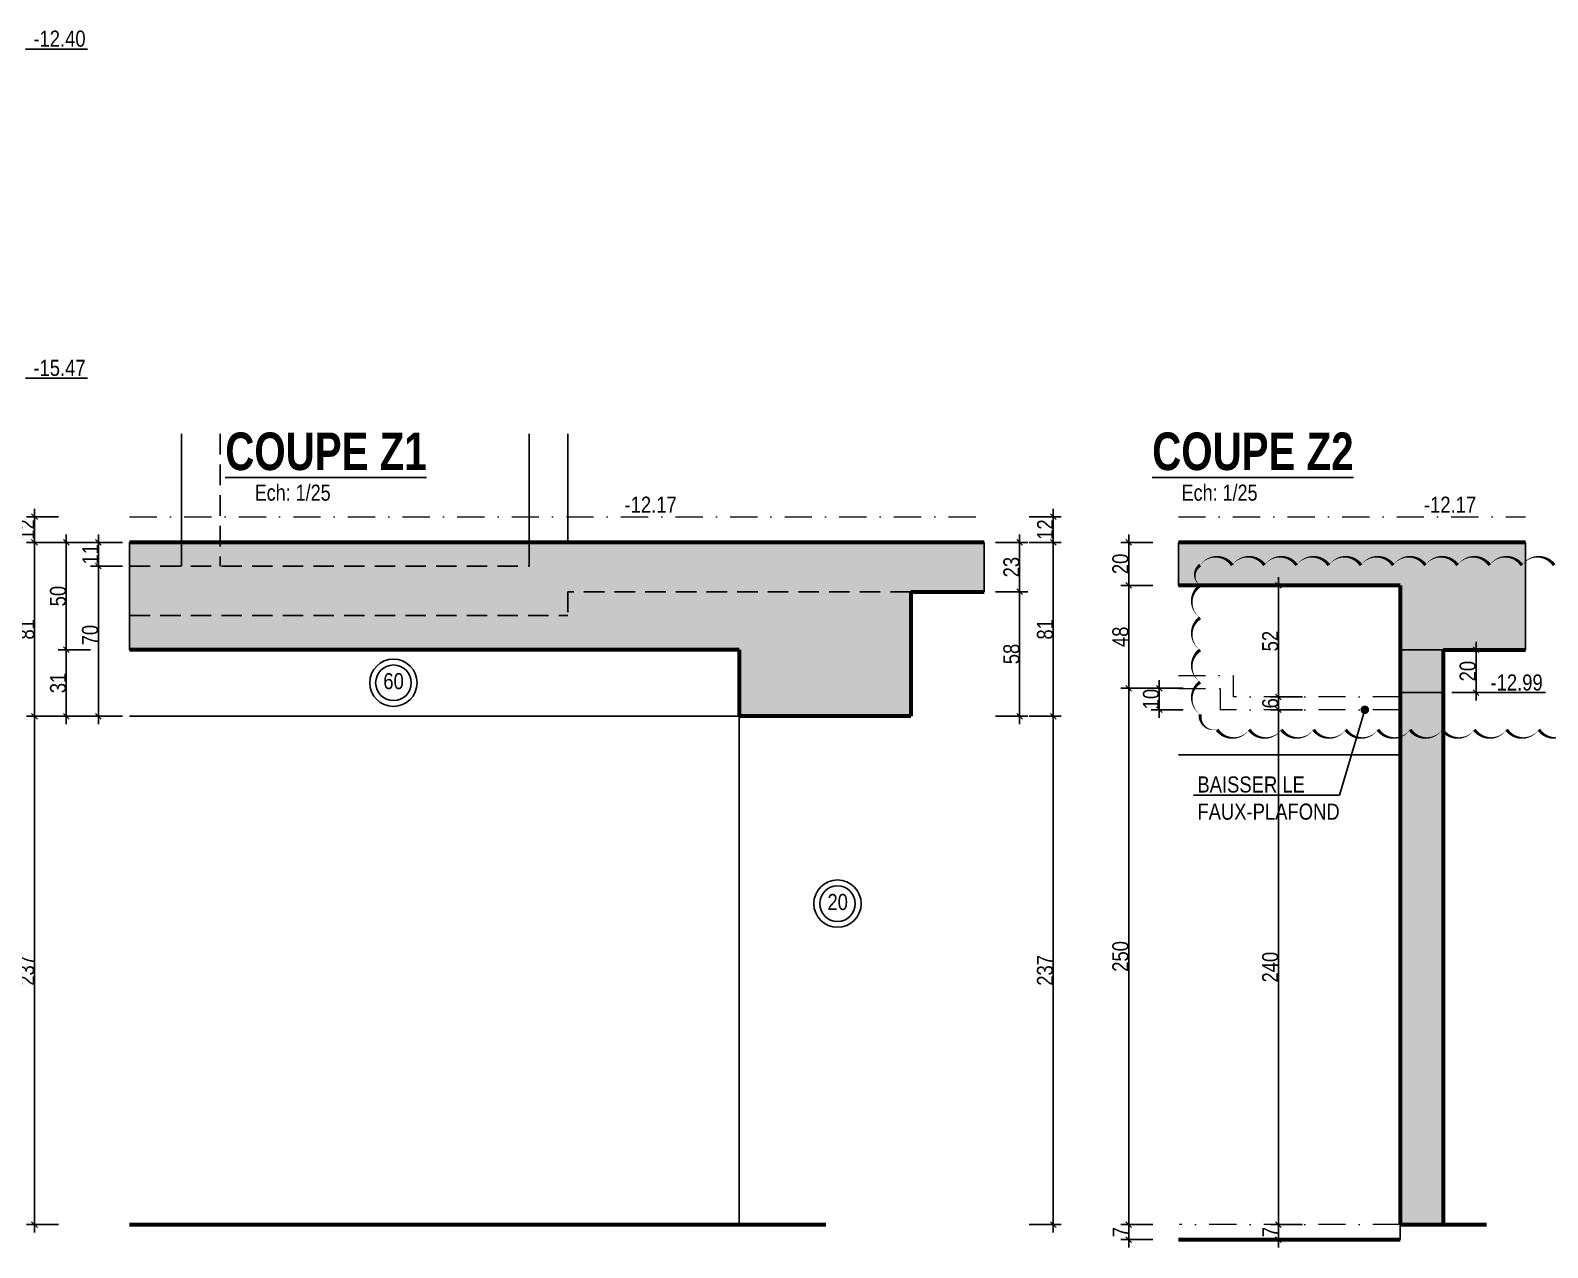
# Model space of a CAD drawing. Header units: millimetres. Extents: x -22 to 27383, y -3644 to 590.
# Drawn here: x 18424 to 19839, y -3592 to -2456 of the extents above; entities that cross this region are included whole.
import ezdxf
from ezdxf.enums import TextEntityAlignment as Align

# ---------------------------------------------------------------- set-up
doc = ezdxf.new("R2010")
doc.units = ezdxf.units.MM
doc.linetypes.add('CACHEX2', pattern=[19.05, 12.7, -6.35])
doc.linetypes.add('TIRETPTX2', pattern=[50.8, 25.4, -12.7, 0, -12.7])
for name, color, linetype in [('01_cote_gen', 4, 'Continuous'), ('01_linteaux', 2, 'Continuous'), ('01_poch_BN', 9, 'Continuous'), ('01_resv', 32, 'Continuous'), ('01_texte', 230, 'Continuous'), ('AA_COTES', 2, 'Continuous')]:
    doc.layers.add(name, color=color, linetype=linetype)
doc.layers.add('01_murs_coup', color=5, linetype='Continuous', lineweight=60)
doc.layers.add('01_tram_axes', color=2, linetype='TIRETPTX2', lineweight=9)
doc.styles.add('ARIAL NA', font='ARIALN.TTF')
doc.styles.add('impact', font='impact.ttf')
doc.styles.add('MATTE_TXT', font='arial.ttf')
doc.styles.add('STYLE2', font='ARIALN.TTF')
doc.dimstyles.new('JB25', dxfattribs={"dimscale": 0.1, "dimtxt": 150, "dimasz": 15, "dimexe": 0.1, "dimexo": 0.1, "dimgap": 0.09, "dimtad": 1, "dimdec": 1, "dimlfac": 0.5, "dimdsep": 46, "dimtxsty": 'STYLE2', "dimblk1": 'BOND_G', "dimblk2": 'BOND_D', "dimsah": 1, "dimcen": 1.5, "dimdle": 0.01, "dimse1": 1, "dimse2": 1, "dimclrd": 4, "dimclre": 2, "dimclrt": 6, "dimazin": 2, "dimtfac": 2.333333, "dimtdec": 1, "dimtix": 1, "dimtmove": 2, "dimatfit": 3, "dimldrblk": 'BOND_G', "dimfxl": 1, "dimtolj": 1, "dimtzin": 0, "dimarcsym": 0})

# ---------------------------------------------------------------- blocks, each defined once
blk = doc.blocks.new('BOND_G')
at = {"layer": 'AA_COTES', "color": 0}
for p, q in [((0, -5), (0, 15)), ((5, 0), (-5, 0)), ((1.77, 1.77), (-1.77, -1.77))]:
    blk.add_line(p, q, dxfattribs=at)
blk = doc.blocks.new('BOND_D')
at = {"layer": 'AA_COTES', "color": 0}
for p, q in [((5, 0), (-5, 0)), ((-1.77, -1.77), (1.77, 1.77)), ((0, 5), (0, -15))]:
    blk.add_line(p, q, dxfattribs=at)
blk = doc.blocks.new('*D2018')
at = {"layer": '01_cote_gen', "color": 4, "lineweight": -2, "transparency": 16777216}
blk.add_line((18457.7, -3094.5), (18457.7, -3035.5), dxfattribs=at)
at = {"layer": 'Defpoints', "color": 0, "transparency": 16777216}
for p in [(18457.7, -3034), (18484.7, -3034), (18484.7, -3096)]:
    blk.add_point(p, dxfattribs=at)
at = {"layer": '01_cote_gen', "color": 4, "lineweight": -2, "transparency": 16777216, "xscale": 1.5, "yscale": 1.5, "zscale": 1.5}
for name, p, rotation in [('BOND_D', (18457.7, -3034), 90), ('BOND_G', (18457.7, -3096), 270)]:
    blk.add_blockref(name, p, dxfattribs=dict(at, rotation=rotation))
at = {"layer": '01_cote_gen', "color": 6, "transparency": 16777216, "insert": (18450.1, -3065), "char_height": 15, "attachment_point": 5, "rotation": 90, "style": 'STYLE2'}
blk.add_mtext('\\A1;31', dxfattribs=at)
blk = doc.blocks.new('*D2019')
at = {"layer": '01_cote_gen', "color": 4, "lineweight": -2, "transparency": 16777216}
blk.add_line((18457.7, -3032.5), (18457.7, -2935.5), dxfattribs=at)
at = {"layer": 'Defpoints', "color": 0, "transparency": 16777216}
for p in [(18457.7, -2934), (18510.3, -2934), (18510.3, -3034)]:
    blk.add_point(p, dxfattribs=at)
at = {"layer": '01_cote_gen', "color": 4, "lineweight": -2, "transparency": 16777216, "xscale": 1.5, "yscale": 1.5, "zscale": 1.5}
for name, p, rotation in [('BOND_D', (18457.7, -2934), 90), ('BOND_G', (18457.7, -3034), 270)]:
    blk.add_blockref(name, p, dxfattribs=dict(at, rotation=rotation))
at = {"layer": '01_cote_gen', "color": 6, "transparency": 16777216, "insert": (18450.1, -2984), "char_height": 15, "attachment_point": 5, "rotation": 90, "style": 'STYLE2'}
blk.add_mtext('\\A1;50', dxfattribs=at)
blk = doc.blocks.new('*D2020')
at = {"layer": '01_cote_gen', "color": 4, "lineweight": -2, "transparency": 16777216}
blk.add_line((18428.1, -3094.5), (18428.1, -2935.5), dxfattribs=at)
at = {"layer": 'Defpoints', "color": 0, "transparency": 16777216}
for p in [(18428.1, -2934), (18505.4, -2934), (18505.4, -3096)]:
    blk.add_point(p, dxfattribs=at)
at = {"layer": '01_cote_gen', "color": 4, "lineweight": -2, "transparency": 16777216, "xscale": 1.5, "yscale": 1.5, "zscale": 1.5}
for name, p, rotation in [('BOND_D', (18428.1, -2934), 90), ('BOND_G', (18428.1, -3096), 270)]:
    blk.add_blockref(name, p, dxfattribs=dict(at, rotation=rotation))
at = {"layer": '01_cote_gen', "color": 6, "transparency": 16777216, "insert": (18420.5, -3015), "char_height": 15, "attachment_point": 5, "rotation": 90, "style": 'STYLE2'}
blk.add_mtext('\\A1;81', dxfattribs=at)
blk = doc.blocks.new('*D2021')
at = {"layer": '01_cote_gen', "color": 4, "lineweight": -2, "transparency": 16777216}
blk.add_line((18428.1, -3568.5), (18428.1, -3097.5), dxfattribs=at)
at = {"layer": 'Defpoints', "color": 0, "transparency": 16777216}
for p in [(18428.1, -3096), (18518.5, -3096), (18518.5, -3570)]:
    blk.add_point(p, dxfattribs=at)
at = {"layer": '01_cote_gen', "color": 4, "lineweight": -2, "transparency": 16777216, "xscale": 1.5, "yscale": 1.5, "zscale": 1.5}
for name, p, rotation in [('BOND_D', (18428.1, -3096), 90), ('BOND_G', (18428.1, -3570), 270)]:
    blk.add_blockref(name, p, dxfattribs=dict(at, rotation=rotation))
at = {"layer": '01_cote_gen', "color": 6, "transparency": 16777216, "insert": (18420.5, -3333), "char_height": 15, "attachment_point": 5, "rotation": 90, "style": 'STYLE2'}
blk.add_mtext('\\A1;237', dxfattribs=at)
blk = doc.blocks.new('*D2022')
at = {"layer": '01_cote_gen', "color": 4, "lineweight": -2, "transparency": 16777216}
blk.add_line((18428.1, -2932.5), (18428.1, -2911.5), dxfattribs=at)
at = {"layer": 'Defpoints', "color": 0, "transparency": 16777216}
for p in [(18428.1, -2910), (18592.5, -2910), (18592.5, -2934)]:
    blk.add_point(p, dxfattribs=at)
at = {"layer": '01_cote_gen', "color": 4, "lineweight": -2, "transparency": 16777216, "xscale": 1.5, "yscale": 1.5, "zscale": 1.5}
for name, p, rotation in [('BOND_D', (18428.1, -2910), 90), ('BOND_G', (18428.1, -2934), 270)]:
    blk.add_blockref(name, p, dxfattribs=dict(at, rotation=rotation))
at = {"layer": '01_cote_gen', "color": 6, "transparency": 16777216, "insert": (18420.6, -2922), "char_height": 15, "attachment_point": 5, "rotation": 90, "style": 'STYLE2'}
blk.add_mtext('\\A1;12', dxfattribs=at)
blk = doc.blocks.new('*D2080')
at = {"layer": '01_cote_gen', "color": 4, "lineweight": -2, "transparency": 16777216}
blk.add_line((19377.9, -2935.5), (19377.9, -3094.5), dxfattribs=at)
at = {"layer": 'Defpoints', "color": 0, "transparency": 16777216}
for p in [(19313.4, -2934), (19245.2, -3096), (19377.9, -3096)]:
    blk.add_point(p, dxfattribs=at)
at = {"layer": '01_cote_gen', "color": 4, "lineweight": -2, "transparency": 16777216, "xscale": 1.5, "yscale": 1.5, "zscale": 1.5}
for name, p, rotation in [('BOND_G', (19377.9, -2934), 90), ('BOND_D', (19377.9, -3096), 270)]:
    blk.add_blockref(name, p, dxfattribs=dict(at, rotation=rotation))
at = {"layer": '01_cote_gen', "color": 6, "transparency": 16777216, "insert": (19370.3, -3015), "char_height": 15, "attachment_point": 5, "rotation": 90, "style": 'STYLE2'}
blk.add_mtext('\\A1;81', dxfattribs=at)
blk = doc.blocks.new('*D2081')
at = {"layer": '01_cote_gen', "color": 4, "lineweight": -2, "transparency": 16777216}
blk.add_line((19346.6, -2935.5), (19346.6, -2978.5), dxfattribs=at)
at = {"layer": 'Defpoints', "color": 0, "transparency": 16777216}
for p in [(19298.5, -2934), (19279.3, -2980), (19346.6, -2980)]:
    blk.add_point(p, dxfattribs=at)
at = {"layer": '01_cote_gen', "color": 4, "lineweight": -2, "transparency": 16777216, "xscale": 1.5, "yscale": 1.5, "zscale": 1.5}
for name, p, rotation in [('BOND_G', (19346.6, -2934), 90), ('BOND_D', (19346.6, -2980), 270)]:
    blk.add_blockref(name, p, dxfattribs=dict(at, rotation=rotation))
at = {"layer": '01_cote_gen', "color": 6, "transparency": 16777216, "insert": (19339, -2957), "char_height": 15, "attachment_point": 5, "rotation": 90, "style": 'STYLE2'}
blk.add_mtext('\\A1;23', dxfattribs=at)
blk = doc.blocks.new('*D2082')
at = {"layer": '01_cote_gen', "color": 4, "lineweight": -2, "transparency": 16777216}
blk.add_line((19346.6, -2981.5), (19346.6, -3094.5), dxfattribs=at)
at = {"layer": 'Defpoints', "color": 0, "transparency": 16777216}
for p in [(19279.3, -2980), (19245.2, -3096), (19346.6, -3096)]:
    blk.add_point(p, dxfattribs=at)
at = {"layer": '01_cote_gen', "color": 4, "lineweight": -2, "transparency": 16777216, "xscale": 1.5, "yscale": 1.5, "zscale": 1.5}
for name, p, rotation in [('BOND_G', (19346.6, -2980), 90), ('BOND_D', (19346.6, -3096), 270)]:
    blk.add_blockref(name, p, dxfattribs=dict(at, rotation=rotation))
at = {"layer": '01_cote_gen', "color": 6, "transparency": 16777216, "insert": (19339, -3038), "char_height": 15, "attachment_point": 5, "rotation": 90, "style": 'STYLE2'}
blk.add_mtext('\\A1;58', dxfattribs=at)
blk = doc.blocks.new('*D2083')
at = {"layer": '01_cote_gen', "color": 4, "lineweight": -2, "transparency": 16777216}
blk.add_line((19377.9, -2911.5), (19377.9, -2932.5), dxfattribs=at)
at = {"layer": 'Defpoints', "color": 0, "transparency": 16777216}
for p in [(19275.6, -2910), (19275.6, -2934), (19377.9, -2934)]:
    blk.add_point(p, dxfattribs=at)
at = {"layer": '01_cote_gen', "color": 4, "lineweight": -2, "transparency": 16777216, "xscale": 1.5, "yscale": 1.5, "zscale": 1.5}
for name, p, rotation in [('BOND_G', (19377.9, -2910), 90), ('BOND_D', (19377.9, -2934), 270)]:
    blk.add_blockref(name, p, dxfattribs=dict(at, rotation=rotation))
at = {"layer": '01_cote_gen', "color": 6, "transparency": 16777216, "insert": (19370.4, -2922), "char_height": 15, "attachment_point": 5, "rotation": 90, "style": 'STYLE2'}
blk.add_mtext('\\A1;12', dxfattribs=at)
blk = doc.blocks.new('*D2023')
at = {"layer": '01_cote_gen', "color": 4, "lineweight": -2, "transparency": 16777216}
blk.add_line((18487.7, -3094.5), (18487.7, -2957.5), dxfattribs=at)
at = {"layer": 'Defpoints', "color": 0, "transparency": 16777216}
for p in [(18487.7, -2956), (18555.7, -2956), (18555.7, -3096)]:
    blk.add_point(p, dxfattribs=at)
at = {"layer": '01_cote_gen', "color": 4, "lineweight": -2, "transparency": 16777216, "xscale": 1.5, "yscale": 1.5, "zscale": 1.5}
for name, p, rotation in [('BOND_D', (18487.7, -2956), 90), ('BOND_G', (18487.7, -3096), 270)]:
    blk.add_blockref(name, p, dxfattribs=dict(at, rotation=rotation))
at = {"layer": '01_cote_gen', "color": 6, "transparency": 16777216, "insert": (18480, -3020.4), "char_height": 15, "attachment_point": 5, "rotation": 90, "style": 'STYLE2'}
blk.add_mtext('\\A1;70', dxfattribs=at)
blk = doc.blocks.new('*D2024')
at = {"layer": '01_cote_gen', "color": 4, "lineweight": -2, "transparency": 16777216}
blk.add_line((18487.7, -2954.5), (18487.7, -2935.5), dxfattribs=at)
at = {"layer": 'Defpoints', "color": 0, "transparency": 16777216}
for p in [(18480.2, -2934), (18487.7, -2934), (18510.2, -2956)]:
    blk.add_point(p, dxfattribs=at)
at = {"layer": '01_cote_gen', "color": 4, "lineweight": -2, "transparency": 16777216, "xscale": 1.5, "yscale": 1.5, "zscale": 1.5}
for name, p, rotation in [('BOND_D', (18487.7, -2934), 90), ('BOND_G', (18487.7, -2956), 270)]:
    blk.add_blockref(name, p, dxfattribs=dict(at, rotation=rotation))
at = {"layer": '01_cote_gen', "color": 6, "transparency": 16777216, "insert": (18480.1, -2945), "char_height": 15, "attachment_point": 5, "rotation": 90, "style": 'STYLE2'}
blk.add_mtext('\\A1;11', dxfattribs=at)
blk = doc.blocks.new('*D2084')
at = {"layer": '01_cote_gen', "color": 4, "lineweight": -2, "transparency": 16777216}
blk.add_line((19377.9, -3097.5), (19377.9, -3568.5), dxfattribs=at)
at = {"layer": 'Defpoints', "color": 0, "transparency": 16777216}
for p in [(19245.2, -3096), (19136.7, -3570), (19377.9, -3570)]:
    blk.add_point(p, dxfattribs=at)
at = {"layer": '01_cote_gen', "color": 4, "lineweight": -2, "transparency": 16777216, "xscale": 1.5, "yscale": 1.5, "zscale": 1.5}
for name, p, rotation in [('BOND_G', (19377.9, -3096), 90), ('BOND_D', (19377.9, -3570), 270)]:
    blk.add_blockref(name, p, dxfattribs=dict(at, rotation=rotation))
at = {"layer": '01_cote_gen', "color": 6, "transparency": 16777216, "insert": (19370.3, -3333), "char_height": 15, "attachment_point": 5, "rotation": 90, "style": 'STYLE2'}
blk.add_mtext('\\A1;237', dxfattribs=at)
blk = doc.blocks.new('*D2050')
at = {"layer": '01_cote_gen', "color": 4, "lineweight": -2, "transparency": 16777216}
blk.add_line((19879.7, -2935.5), (19879.7, -3032.5), dxfattribs=at)
at = {"layer": 'Defpoints', "color": 0, "transparency": 16777216}
for p in [(19835.9, -2934), (19835.9, -3034), (19879.7, -3034)]:
    blk.add_point(p, dxfattribs=at)
at = {"layer": '01_cote_gen', "color": 4, "lineweight": -2, "transparency": 16777216, "xscale": 1.5, "yscale": 1.5, "zscale": 1.5}
for name, p, rotation in [('BOND_G', (19879.7, -2934), 90), ('BOND_D', (19879.7, -3034), 270)]:
    blk.add_blockref(name, p, dxfattribs=dict(at, rotation=rotation))
at = {"layer": '01_cote_gen', "color": 6, "transparency": 16777216, "insert": (19872.1, -2984), "char_height": 15, "attachment_point": 5, "rotation": 90, "style": 'STYLE2'}
blk.add_mtext('\\A1;50', dxfattribs=at)
blk = doc.blocks.new('*D2085')
at = {"layer": '01_resv', "color": 4, "lineweight": -2, "transparency": 16777216}
blk.add_line((19772.1, -3035.5), (19772.1, -3072.5), dxfattribs=at)
at = {"layer": 'Defpoints', "color": 0, "transparency": 16777216}
for p in [(19751.9, -3034), (19741.4, -3074), (19772.1, -3074)]:
    blk.add_point(p, dxfattribs=at)
at = {"layer": '01_resv', "color": 4, "lineweight": -2, "transparency": 16777216, "xscale": 1.5, "yscale": 1.5, "zscale": 1.5}
for name, p, rotation in [('BOND_G', (19772.1, -3034), 90), ('BOND_D', (19772.1, -3074), 270)]:
    blk.add_blockref(name, p, dxfattribs=dict(at, rotation=rotation))
at = {"layer": '01_resv', "color": 6, "transparency": 16777216, "insert": (19764.4, -3054), "char_height": 15, "attachment_point": 5, "rotation": 90, "style": 'STYLE2'}
blk.add_mtext('\\A1;20', dxfattribs=at)
blk = doc.blocks.new('*D2025')
at = {"layer": '01_resv', "color": 4, "lineweight": -2, "transparency": 16777216}
blk.add_line((19448.3, -3568.5), (19448.3, -3071.5), dxfattribs=at)
at = {"layer": 'Defpoints', "color": 0, "transparency": 16777216}
for p in [(19287.8, -3070), (19448.3, -3070), (19494.6, -3570)]:
    blk.add_point(p, dxfattribs=at)
at = {"layer": '01_resv', "color": 4, "lineweight": -2, "transparency": 16777216, "xscale": 1.5, "yscale": 1.5, "zscale": 1.5}
for name, p, rotation in [('BOND_D', (19448.3, -3070), 90), ('BOND_G', (19448.3, -3570), 270)]:
    blk.add_blockref(name, p, dxfattribs=dict(at, rotation=rotation))
at = {"layer": '01_resv', "color": 6, "transparency": 16777216, "insert": (19440.6, -3320), "char_height": 15, "attachment_point": 5, "rotation": 90, "style": 'STYLE2'}
blk.add_mtext('\\A1;250', dxfattribs=at)
blk = doc.blocks.new('*D2086')
at = {"layer": '01_resv', "color": 4, "lineweight": -2, "transparency": 16777216}
blk.add_line((19448.3, -3068.5), (19448.3, -2975.5), dxfattribs=at)
at = {"layer": 'Defpoints', "color": 0, "transparency": 16777216}
for p in [(19448.3, -2974), (19511.9, -2974), (19470.8, -3070)]:
    blk.add_point(p, dxfattribs=at)
at = {"layer": '01_resv', "color": 4, "lineweight": -2, "transparency": 16777216, "xscale": 1.5, "yscale": 1.5, "zscale": 1.5}
for name, p, rotation in [('BOND_D', (19448.3, -2974), 90), ('BOND_G', (19448.3, -3070), 270)]:
    blk.add_blockref(name, p, dxfattribs=dict(at, rotation=rotation))
at = {"layer": '01_resv', "color": 6, "transparency": 16777216, "insert": (19440.6, -3022), "char_height": 15, "attachment_point": 5, "rotation": 90, "style": 'STYLE2'}
blk.add_mtext('\\A1;48', dxfattribs=at)
blk = doc.blocks.new('*D2087')
at = {"layer": '01_resv', "color": 4, "lineweight": -2, "transparency": 16777216}
blk.add_line((19448.3, -2972.5), (19448.3, -2935.5), dxfattribs=at)
at = {"layer": 'Defpoints', "color": 0, "transparency": 16777216}
for p in [(19448.3, -2934), (19549.2, -2934), (19549.2, -2974)]:
    blk.add_point(p, dxfattribs=at)
at = {"layer": '01_resv', "color": 4, "lineweight": -2, "transparency": 16777216, "xscale": 1.5, "yscale": 1.5, "zscale": 1.5}
for name, p, rotation in [('BOND_D', (19448.3, -2934), 90), ('BOND_G', (19448.3, -2974), 270)]:
    blk.add_blockref(name, p, dxfattribs=dict(at, rotation=rotation))
at = {"layer": '01_resv', "color": 6, "transparency": 16777216, "insert": (19440.6, -2954), "char_height": 15, "attachment_point": 5, "rotation": 90, "style": 'STYLE2'}
blk.add_mtext('\\A1;20', dxfattribs=at)
blk = doc.blocks.new('*D2044')
at = {"layer": '01_resv', "color": 4, "lineweight": -2, "transparency": 16777216}
blk.add_line((19587.9, -3568.5), (19587.9, -3091.5), dxfattribs=at)
at = {"layer": 'Defpoints', "color": 0, "transparency": 16777216}
for p in [(19508.6, -3090), (19587.9, -3090), (19602.5, -3570)]:
    blk.add_point(p, dxfattribs=at)
at = {"layer": '01_resv', "color": 4, "lineweight": -2, "transparency": 16777216, "xscale": 1.5, "yscale": 1.5, "zscale": 1.5}
for name, p, rotation in [('BOND_D', (19587.9, -3090), 90), ('BOND_G', (19587.9, -3570), 270)]:
    blk.add_blockref(name, p, dxfattribs=dict(at, rotation=rotation))
at = {"layer": '01_resv', "color": 6, "transparency": 16777216, "insert": (19580.3, -3330), "char_height": 15, "attachment_point": 5, "rotation": 90, "style": 'STYLE2'}
blk.add_mtext('\\A1;240', dxfattribs=at)
blk = doc.blocks.new('*D2090')
at = {"layer": '01_resv', "color": 4, "lineweight": -2, "transparency": 16777216}
blk.add_line((19587.9, -3088.5), (19587.9, -3079.5), dxfattribs=at)
at = {"layer": 'Defpoints', "color": 0, "transparency": 16777216}
for p in [(19587.9, -3078), (19643, -3078), (19643, -3090)]:
    blk.add_point(p, dxfattribs=at)
at = {"layer": '01_resv', "color": 4, "lineweight": -2, "transparency": 16777216, "xscale": 1.5, "yscale": 1.5, "zscale": 1.5}
for name, p, rotation in [('BOND_D', (19587.9, -3078), 90), ('BOND_G', (19587.9, -3090), 270)]:
    blk.add_blockref(name, p, dxfattribs=dict(at, rotation=rotation))
at = {"layer": '01_resv', "color": 6, "transparency": 16777216, "insert": (19580.3, -3084), "char_height": 15, "attachment_point": 5, "rotation": 90, "style": 'STYLE2'}
blk.add_mtext('\\A1;6', dxfattribs=at)
blk = doc.blocks.new('*D2091')
at = {"layer": '01_resv', "color": 4, "lineweight": -2, "transparency": 16777216}
blk.add_line((19476.7, -3088.5), (19476.7, -3071.5), dxfattribs=at)
at = {"layer": 'Defpoints', "color": 0, "transparency": 16777216}
for p in [(19476.7, -3070), (19533.6, -3070), (19533.6, -3090)]:
    blk.add_point(p, dxfattribs=at)
at = {"layer": '01_resv', "color": 4, "lineweight": -2, "transparency": 16777216, "xscale": 1.5, "yscale": 1.5, "zscale": 1.5}
for name, p, rotation in [('BOND_D', (19476.7, -3070), 90), ('BOND_G', (19476.7, -3090), 270)]:
    blk.add_blockref(name, p, dxfattribs=dict(at, rotation=rotation))
at = {"layer": '01_resv', "color": 6, "transparency": 16777216, "insert": (19469.1, -3080), "char_height": 15, "attachment_point": 5, "rotation": 90, "style": 'STYLE2'}
blk.add_mtext('\\A1;10', dxfattribs=at)
blk = doc.blocks.new('*D2092')
at = {"layer": '01_resv', "color": 4, "lineweight": -2, "transparency": 16777216}
blk.add_line((19587.9, -3076.5), (19587.9, -2975.5), dxfattribs=at)
at = {"layer": 'Defpoints', "color": 0, "transparency": 16777216}
for p in [(19587.9, -2974), (19606.1, -2974), (19600.2, -3078)]:
    blk.add_point(p, dxfattribs=at)
at = {"layer": '01_resv', "color": 4, "lineweight": -2, "transparency": 16777216, "xscale": 1.5, "yscale": 1.5, "zscale": 1.5}
for name, p, rotation in [('BOND_D', (19587.9, -2974), 90), ('BOND_G', (19587.9, -3078), 270)]:
    blk.add_blockref(name, p, dxfattribs=dict(at, rotation=rotation))
at = {"layer": '01_resv', "color": 6, "transparency": 16777216, "insert": (19580.3, -3026), "char_height": 15, "attachment_point": 5, "rotation": 90, "style": 'STYLE2'}
blk.add_mtext('\\A1;52', dxfattribs=at)
blk = doc.blocks.new('*D2093')
at = {"layer": '01_resv', "color": 4, "lineweight": -2, "transparency": 16777216}
blk.add_line((19448.3, -3582.5), (19448.3, -3571.5), dxfattribs=at)
at = {"layer": 'Defpoints', "color": 0, "transparency": 16777216}
for p in [(19448.3, -3570), (19506.9, -3570), (19506.9, -3584)]:
    blk.add_point(p, dxfattribs=at)
at = {"layer": '01_resv', "color": 4, "lineweight": -2, "transparency": 16777216, "xscale": 1.5, "yscale": 1.5, "zscale": 1.5}
for name, p, rotation in [('BOND_D', (19448.3, -3570), 90), ('BOND_G', (19448.3, -3584), 270)]:
    blk.add_blockref(name, p, dxfattribs=dict(at, rotation=rotation))
at = {"layer": '01_resv', "color": 6, "transparency": 16777216, "insert": (19440.7, -3577), "char_height": 15, "attachment_point": 5, "rotation": 90, "style": 'STYLE2'}
blk.add_mtext('\\A1;7', dxfattribs=at)
blk = doc.blocks.new('*D2094')
at = {"layer": '01_resv', "color": 4, "lineweight": -2, "transparency": 16777216}
blk.add_line((19587.9, -3582.5), (19587.9, -3571.5), dxfattribs=at)
at = {"layer": 'Defpoints', "color": 0, "transparency": 16777216}
for p in [(19587.9, -3570), (19603.3, -3570), (19603.3, -3584)]:
    blk.add_point(p, dxfattribs=at)
at = {"layer": '01_resv', "color": 4, "lineweight": -2, "transparency": 16777216, "xscale": 1.5, "yscale": 1.5, "zscale": 1.5}
for name, p, rotation in [('BOND_D', (19587.9, -3570), 90), ('BOND_G', (19587.9, -3584), 270)]:
    blk.add_blockref(name, p, dxfattribs=dict(at, rotation=rotation))
at = {"layer": '01_resv', "color": 6, "transparency": 16777216, "insert": (19580.4, -3577), "char_height": 15, "attachment_point": 5, "rotation": 90, "style": 'STYLE2'}
blk.add_mtext('\\A1;7', dxfattribs=at)

msp = doc.modelspace()

# ---------------------------------------------------------------- hatches: boundary and pattern name
at = {"layer": '01_poch_BN'}
h = msp.add_hatch(color=256, dxfattribs=at)
h.dxf.hatch_style = 1
h.paths.add_polyline_path([(19245.22, -2980.04), (19313.42, -2980.04), (19313.42, -2934.04), (18516.76, -2934.04), (18516.76, -3034.04), (19085.22, -3034.04), (19085.22, -3096.04), (19245.22, -3096.04)])
h = msp.add_hatch(color=256, dxfattribs=at)
h.dxf.hatch_style = 1
h.paths.add_polyline_path([(19818.27, -2951.49, 0.0683514), (19814.88, -2955.15, 0.520567), (19784.88, -2955.15, 0.520567), (19754.88, -2955.15, 0.5205671), (19724.88, -2955.15, 0.520567), (19694.88, -2955.15, 0.520567), (19664.88, -2955.15, 0.5205671), (19634.88, -2955.15, 0.520567), (19604.88, -2955.15, 0.520567), (19574.88, -2955.15, 0.520567), (19544.88, -2955.15, 0.520567), (19514.88, -2955.15, 0.5117829), (19514.62, -2974.04), (19701.39, -2974.04), (19701.39, -3034.04), (19741.39, -3034.04), (19818.27, -3034.04)])
h.paths.add_polyline_path([(19818.27, -2934.04), (19494.58, -2934.04), (19494.58, -2974.04), (19514.62, -2974.04, -0.5117829), (19514.88, -2955.15, -0.520567), (19544.88, -2955.15, -0.520567), (19574.88, -2955.15, -0.520567), (19604.88, -2955.15, -0.5205671), (19634.88, -2955.15, -0.520567), (19664.88, -2955.15, -0.520567), (19694.88, -2955.15, -0.520567), (19724.88, -2955.15, -0.5205671), (19754.88, -2955.15, -0.520567), (19784.88, -2955.15, -0.520567), (19814.88, -2955.15, -0.0683514), (19818.27, -2951.49)])
h.paths.add_polyline_path([(19741.39, -3034.04), (19701.39, -3034.04), (19701.39, -3074.04), (19741.39, -3074.04)])
h.paths.add_polyline_path([(19741.39, -3074.04), (19701.39, -3074.04), (19701.39, -3115.38, 0.1611059), (19710.61, -3108.5, 0.5205671), (19740.61, -3108.5, 0.0176364), (19741.39, -3109.53)])
h.paths.add_polyline_path([(19741.39, -3109.53, -0.0176364), (19740.61, -3108.5, -0.5205671), (19710.61, -3108.5, -0.1611059), (19701.39, -3115.38), (19701.39, -3570.04), (19741.39, -3570.04)])

# ---------------------------------------------------------------- linework, layer by layer
at = {"layer": '01_linteaux'}
for p, q in [((18565.22, -2832.84), (18565.22, -2956.04)), ((18889.22, -2832.84), (18889.22, -2956.04)), ((18925.22, -2832.84), (18925.22, -2934.04)), ((19085.22, -3096.04), (18516.76, -3096.04)), ((19085.22, -3096.04), (19085.22, -3570.04)), ((19494.58, -3132.04), (19701.39, -3132.04))]:
    msp.add_line(p, q, dxfattribs=at)
at = {"layer": '01_linteaux', "linetype": 'CACHEX2', "ltscale": 1.5}
for p, q in [((18601.22, -2832.84), (18601.22, -2956.04)), ((18516.76, -2956.04), (18889.22, -2956.04)), ((18925.22, -2980.04), (18925.22, -3002.04)), ((19245.22, -2980.04), (18925.22, -2980.04)), ((18516.76, -3002.04), (18925.22, -3002.04))]:
    msp.add_line(p, q, dxfattribs=at)
at = {"layer": '01_murs_coup'}
for p, q in [((19313.42, -2934.04), (18516.76, -2934.04)), ((19818.27, -2934.04), (19494.58, -2934.04)), ((19245.22, -2980.04), (19313.42, -2980.04)), ((19245.22, -2980.04), (19245.22, -3096.04)), ((19701.39, -2974.04), (19494.58, -2974.04)), ((19701.39, -2974.04), (19701.39, -3570.04)), ((19085.22, -3034.04), (18516.76, -3034.04)), ((19085.22, -3034.04), (19085.22, -3096.04)), ((19741.39, -3034.04), (19818.27, -3034.04)), ((19741.39, -3034.04), (19741.39, -3570.04)), ((19245.22, -3096.04), (19085.22, -3096.04)), ((18516.6, -3570.04), (19165.84, -3570.04)), ((19701.39, -3570.04), (19782, -3570.04)), ((19701.39, -3570.04), (19741.39, -3570.04)), ((19494.58, -3584.04), (19701.39, -3584.04))]:
    msp.add_line(p, q, dxfattribs=at)
at = {"layer": '01_poch_BN'}
for p, q in [((18516.76, -2934.04), (18516.76, -3034.04)), ((19313.42, -2934.04), (19313.42, -2980.04)), ((19494.58, -2934.04), (19494.58, -2974.04)), ((19818.27, -2934.04), (19818.27, -3034.04))]:
    msp.add_line(p, q, dxfattribs=at)
at = {"layer": '01_resv'}
for p, q in [((19741.39, -3034.04), (19701.39, -3034.04)), ((19741.39, -3074.04), (19701.39, -3074.04)), ((19701.39, -3570.04), (19701.39, -3584.04))]:
    msp.add_line(p, q, dxfattribs=at)
msp.add_solid([(19701.39, -3034.04), (19741.39, -3034.04), (19741.39, -3074.04), (19701.39, -3074.04)], dxfattribs=at)
at = {"layer": '01_texte'}
for p, q in [((18477.42, -2473.93), (18419.76, -2473.93)), ((18477.42, -2780.93), (18419.76, -2780.93)), ((19836.94, -3074.04), (19779.56, -3074.04)), ((19644.92, -3169.67), (19668.39, -3090.04)), ((19508.83, -3169.67), (19644.92, -3169.67))]:
    msp.add_line(p, q, dxfattribs=at)
msp.add_lwpolyline([(19860.61, -3108.5, 0, 3, -0.5205671), (19830.61, -3108.5, 0, 3, -0.5205671), (19800.61, -3108.5, 0, 3, -0.5205671), (19770.61, -3108.5, 0, 3, -0.5205671), (19740.61, -3108.5, 0, 3, -0.5205671), (19710.61, -3108.5, 0, 3, -0.5205671), (19680.61, -3108.5, 0, 3, -0.5205671), (19650.61, -3108.5, 0, 3, -0.5205671), (19620.61, -3108.5, 0, 3, -0.5205671), (19590.61, -3108.5, 0, 3, -0.5205671), (19560.61, -3108.5, 0, 3, -0.5205671), (19530.61, -3108.5, 0, 3, -0.5205671), (19514.88, -3094.23, 0, 3, -0.5205671), (19514.88, -3064.23, 0, 3, -0.5205671), (19514.88, -3034.23, 0, 3, -0.5205671), (19514.88, -3004.23, 0, 3, -0.5205671), (19514.88, -2974.23, 0, 3, -0.5205671), (19514.88, -2955.15, 0, 3, -0.5205671), (19544.88, -2955.15, 0, 3, -0.5205671), (19574.88, -2955.15, 0, 3, -0.5205671), (19604.88, -2955.15, 0, 3, -0.5205671), (19634.88, -2955.15, 0, 3, -0.5205671), (19664.88, -2955.15, 0, 3, -0.5205671), (19694.88, -2955.15, 0, 3, -0.5205671), (19724.88, -2955.15, 0, 3, -0.5205671), (19754.88, -2955.15, 0, 3, -0.5205671), (19784.88, -2955.15, 0, 3, -0.5205671), (19814.88, -2955.15, 0, 3, -0.5205671), (19844.88, -2955.15, 0, 3, -0.5205671)], format="xyseb", dxfattribs=at)
at = {"layer": '01_texte', "const_width": 4}
msp.add_lwpolyline([(19666.39, -3090.04, 1), (19670.39, -3090.04, 1)], format="xyb", close=True, dxfattribs=at)
at = {"layer": '01_texte'}
for centre, radius in [((18762.74, -3064.83), 22.07), ((18762.74, -3064.83), 16.58), ((19176.78, -3270.76), 22.07), ((19176.78, -3270.76), 16.58)]:
    msp.add_circle(centre, radius, dxfattribs=at)
at = {"layer": '01_tram_axes'}
for p, q in [((18516.76, -2910.04), (19313.42, -2910.04)), ((19494.58, -2910.04), (19818.27, -2910.04)), ((19494.58, -3058.04), (19545.59, -3058.04)), ((19545.59, -3058.04), (19545.59, -3078.04)), ((19494.58, -3070.04), (19533.59, -3070.04)), ((19533.59, -3070.04), (19533.59, -3090.04)), ((19701.39, -3078.04), (19545.59, -3078.04)), ((19701.39, -3090.04), (19533.59, -3090.04)), ((19701.39, -3570.04), (19495.51, -3570.04))]:
    msp.add_line(p, q, dxfattribs=at)

# ---------------------------------------------------------------- texts
at = {"layer": '01_texte', "style": 'ARIAL NA'}
for s, p in [('-12.40', (18427.02, -2471.7)), ('-15.47', (18427.02, -2778.7)), ('-12.17', (18978.18, -2906.28)), ('-12.17', (19723.56, -2906.28)), ('60', (18753.32, -3070.81)), ('-12.99', (19785.57, -3072.03)), ('BAISSER LE  ', (19512.31, -3167.15)), ('FAUX-PLAFOND', (19512.31, -3192.48)), ('20', (19167.37, -3276.74))]:
    msp.add_text(s, height=15, dxfattribs=at).set_placement(p)
at = {"layer": '01_texte', "style": 'impact'}
for s, p in [('%%UCOUPE Z1', (18699.84, -2876.98)), ('%%UCOUPE Z2', (19564.07, -2876.98))]:
    msp.add_text(s, height=35, dxfattribs=at).set_placement(p, align=Align.BOTTOM_CENTER)
at = {"layer": '01_texte', "style": 'MATTE_TXT', "width": 0.8}
for p in [(18668.8, -2899.54), (19533.03, -2899.54)]:
    msp.add_text('Ech: 1/25', height=15, dxfattribs=at).set_placement(p, align=Align.BOTTOM_CENTER)

# ---------------------------------------------------------------- dimensions: what is measured, and where the dimension line sits
at = {"layer": '01_cote_gen'}
for base, p1, p2, picture, middle in [((18428.15, -2910.04), (18592.48, -2934.04), (18592.48, -2910.04), '*D2022', (18420.61, -2922.04)), ((19377.93, -2934.04), (19275.63, -2910.04), (19275.63, -2934.04), '*D2083', (19370.39, -2922.04)), ((18428.15, -2934.04), (18505.38, -3096.04), (18505.38, -2934.04), '*D2020', (18420.48, -3015.04)), ((18457.73, -2934.04), (18510.31, -3034.04), (18510.31, -2934.04), '*D2019', (18450.06, -2984.04)), ((18487.66, -2934.04), (18510.16, -2956.04), (18480.23, -2934.04), '*D2024', (18480.12, -2945.04)), ((19377.93, -3096.04), (19313.42, -2934.04), (19245.22, -3096.04), '*D2080', (19370.27, -3015.04)), ((19346.64, -2980.04), (19298.5, -2934.04), (19279.32, -2980.04), '*D2081', (19338.97, -2957.04)), ((19879.74, -3034.04), (19835.93, -2934.04), (19835.93, -3034.04), '*D2050', (19872.07, -2984.04)), ((19346.64, -3096.04), (19279.32, -2980.04), (19245.22, -3096.04), '*D2082', (19338.97, -3038.04)), ((18457.73, -3034.04), (18484.73, -3096.04), (18484.73, -3034.04), '*D2018', (18450.06, -3065.04)), ((18428.15, -3096.04), (18518.53, -3570.04), (18518.53, -3096.04), '*D2021', (18420.48, -3333.04)), ((19377.93, -3570.04), (19245.22, -3096.04), (19136.74, -3570.04), '*D2084', (19370.27, -3333.04))]:
    dim = msp.add_linear_dim(base=base, p1=p1, p2=p2, angle=90, dimstyle='JB25', dxfattribs=at)
    dim.commit()
    dim.dimension.update_dxf_attribs({"geometry": picture, "text_midpoint": middle})
dim = msp.add_linear_dim(base=(18487.66, -2956.04), p1=(18555.68, -3096.04), p2=(18555.68, -2956.04), angle=90, dimstyle='JB25', dxfattribs=at)
dim.commit()
dim.dimension.update_dxf_attribs({"geometry": '*D2023', "text_midpoint": (18479.99, -3020.39), "dimtype": 160})
at = {"layer": '01_resv'}
for base, p1, p2, picture, middle in [((19448.25, -2934.04), (19549.21, -2974.04), (19549.21, -2934.04), '*D2087', (19440.58, -2954.04)), ((19448.25, -2974.04), (19470.75, -3070.04), (19511.85, -2974.04), '*D2086', (19440.58, -3022.04)), ((19587.95, -2974.04), (19600.24, -3078.04), (19606.06, -2974.04), '*D2092', (19580.28, -3026.04)), ((19772.06, -3074.04), (19751.92, -3034.04), (19741.39, -3074.04), '*D2085', (19764.39, -3054.04)), ((19448.25, -3070.04), (19494.58, -3570.04), (19287.77, -3070.04), '*D2025', (19440.58, -3320.04)), ((19476.73, -3070.04), (19533.59, -3090.04), (19533.59, -3070.04), '*D2091', (19469.06, -3080.04)), ((19587.95, -3090.04), (19602.49, -3570.04), (19508.64, -3090.04), '*D2044', (19580.28, -3330.04)), ((19587.95, -3078.04), (19643, -3090.04), (19643, -3078.04), '*D2090', (19580.28, -3084.04)), ((19448.25, -3570.04), (19506.89, -3584.04), (19506.89, -3570.04), '*D2093', (19440.74, -3577.04)), ((19587.95, -3570.04), (19603.29, -3584.04), (19603.29, -3570.04), '*D2094', (19580.44, -3577.04))]:
    dim = msp.add_linear_dim(base=base, p1=p1, p2=p2, angle=90, dimstyle='JB25', dxfattribs=at)
    dim.commit()
    dim.dimension.update_dxf_attribs({"geometry": picture, "text_midpoint": middle})

doc.saveas('drawing.dxf')
